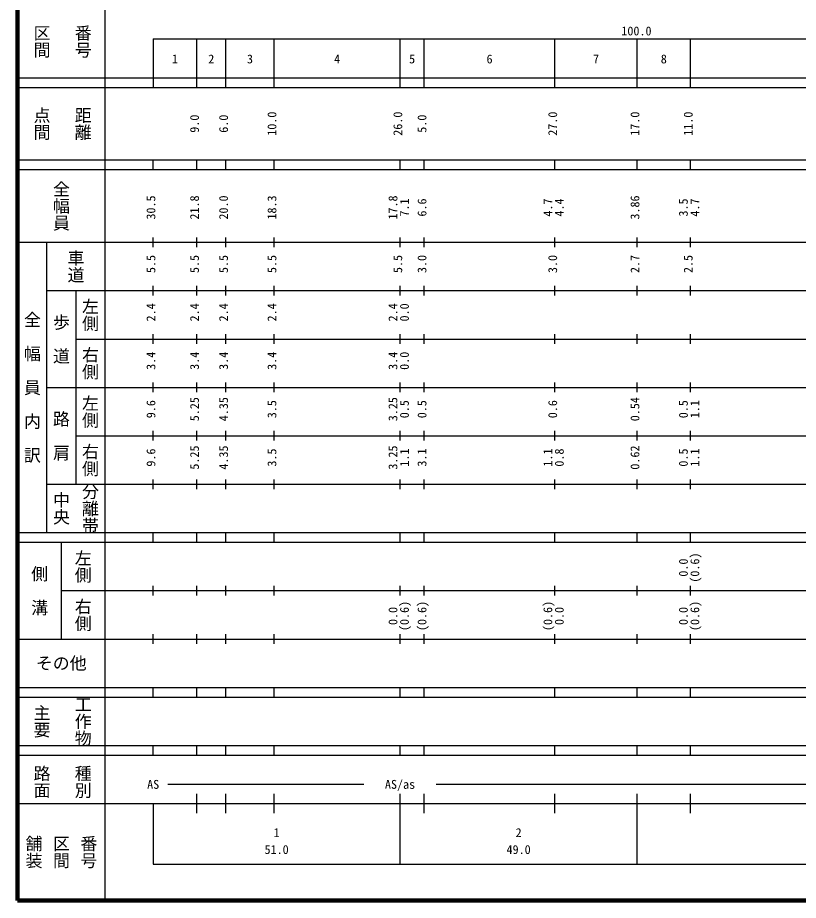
# Model space of a CAD drawing. Units: millimetres on the paper, enlarged 1000 times. Extents: x 40000 to 680000, y 20000 to 380000.
# Drawn here: x 40000 to 201294, y 20000 to 202409 of the extents above; entities that cross this region are included whole.
import ezdxf
from ezdxf.enums import TextEntityAlignment as Align

# ---------------------------------------------------------------- set-up
doc = ezdxf.new("R2010")
doc.units = ezdxf.units.MM
doc.header["$LTSCALE"] = 1000
doc.layers.add('M-TTL', color=2, linetype='Continuous', lineweight=140)
doc.layers.add('M-TTL-BAND', color=7, linetype='Continuous', lineweight=25)
doc.styles.add('@ＭＳ ゴシック', font='')
doc.styles.add('ＭＳ ゴシック', font='')
doc.styles.get('@ＭＳ ゴシック').set_extended_font_data('@MS Gothic')
doc.styles.get('ＭＳ ゴシック').set_extended_font_data('MS Gothic')

msp = doc.modelspace()

# ---------------------------------------------------------------- linework, layer by layer
at = {"layer": 'M-TTL'}
for p, q in [((40000, 380000), (40000, 20000)), ((40000, 20000), (680000, 20000))]:
    msp.add_line(p, q, dxfattribs=at)
at = {"layer": 'M-TTL-BAND'}
for p, q in [((58000, 370000), (58000, 20000)), ((68000, 198000), (579000, 198000)), ((68000, 198000), (68000, 188000)), ((77000, 188000), (77000, 198000)), ((83000, 188000), (83000, 198000)), ((93000, 188000), (93000, 198000)), ((119000, 188000), (119000, 198000)), ((124000, 188000), (124000, 198000)), ((151000, 188000), (151000, 198000)), ((168000, 188000), (168000, 198000)), ((179000, 188000), (179000, 198000)), ((40000, 190000), (579000, 190000)), ((40000, 188000), (579000, 188000)), ((40000, 173000), (579000, 173000)), ((68000, 171000), (68000, 173000)), ((77000, 171000), (77000, 173000)), ((83000, 171000), (83000, 173000)), ((93000, 171000), (93000, 173000)), ((119000, 171000), (119000, 173000)), ((124000, 171000), (124000, 173000)), ((151000, 171000), (151000, 173000)), ((168000, 171000), (168000, 173000)), ((179000, 171000), (179000, 173000)), ((40000, 171000), (579000, 171000)), ((68000, 155000), (68000, 157000)), ((77000, 155000), (77000, 157000)), ((83000, 155000), (83000, 157000)), ((93000, 155000), (93000, 157000)), ((119000, 155000), (119000, 157000)), ((124000, 155000), (124000, 157000)), ((151000, 155000), (151000, 157000)), ((168000, 155000), (168000, 157000)), ((179000, 155000), (179000, 157000)), ((40000, 156000), (579000, 156000)), ((46000, 96000), (46000, 156000)), ((46000, 146000), (579000, 146000)), ((52000, 146000), (52000, 106000)), ((68000, 145000), (68000, 147000)), ((77000, 145000), (77000, 147000)), ((83000, 145000), (83000, 147000)), ((93000, 145000), (93000, 147000)), ((119000, 145000), (119000, 147000)), ((124000, 145000), (124000, 147000)), ((151000, 145000), (151000, 147000)), ((168000, 145000), (168000, 147000)), ((179000, 145000), (179000, 147000)), ((68000, 135000), (68000, 137000)), ((77000, 135000), (77000, 137000)), ((83000, 135000), (83000, 137000)), ((93000, 135000), (93000, 137000)), ((119000, 135000), (119000, 137000)), ((124000, 135000), (124000, 137000)), ((151000, 135000), (151000, 137000)), ((168000, 135000), (168000, 137000)), ((179000, 135000), (179000, 137000)), ((52000, 136000), (579000, 136000)), ((46000, 126000), (579000, 126000)), ((68000, 125000), (68000, 127000)), ((77000, 125000), (77000, 127000)), ((83000, 125000), (83000, 127000)), ((93000, 125000), (93000, 127000)), ((119000, 125000), (119000, 127000)), ((124000, 125000), (124000, 127000)), ((151000, 125000), (151000, 127000)), ((168000, 125000), (168000, 127000)), ((179000, 125000), (179000, 127000)), ((68000, 115000), (68000, 117000)), ((77000, 115000), (77000, 117000)), ((83000, 115000), (83000, 117000)), ((93000, 115000), (93000, 117000)), ((119000, 115000), (119000, 117000)), ((124000, 115000), (124000, 117000)), ((151000, 115000), (151000, 117000)), ((168000, 115000), (168000, 117000)), ((179000, 115000), (179000, 117000)), ((52000, 116000), (579000, 116000)), ((46000, 106000), (579000, 106000)), ((68000, 105000), (68000, 107000)), ((77000, 105000), (77000, 107000)), ((83000, 105000), (83000, 107000)), ((93000, 105000), (93000, 107000)), ((119000, 105000), (119000, 107000)), ((124000, 105000), (124000, 107000)), ((151000, 105000), (151000, 107000)), ((168000, 105000), (168000, 107000)), ((179000, 105000), (179000, 107000)), ((40000, 96000), (579000, 96000)), ((68000, 94000), (68000, 96000)), ((77000, 94000), (77000, 96000)), ((83000, 94000), (83000, 96000)), ((93000, 94000), (93000, 96000)), ((119000, 94000), (119000, 96000)), ((124000, 94000), (124000, 96000)), ((151000, 94000), (151000, 96000)), ((168000, 94000), (168000, 96000)), ((179000, 94000), (179000, 96000)), ((40000, 94000), (579000, 94000)), ((49000, 94000), (49000, 74000)), ((49000, 84000), (579000, 84000)), ((68000, 83000), (68000, 85000)), ((77000, 83000), (77000, 85000)), ((83000, 83000), (83000, 85000)), ((93000, 83000), (93000, 85000)), ((119000, 83000), (119000, 85000)), ((124000, 83000), (124000, 85000)), ((151000, 83000), (151000, 85000)), ((168000, 83000), (168000, 85000)), ((179000, 83000), (179000, 85000)), ((68000, 73000), (68000, 75000)), ((77000, 73000), (77000, 75000)), ((83000, 73000), (83000, 75000)), ((93000, 73000), (93000, 75000)), ((119000, 73000), (119000, 75000)), ((124000, 73000), (124000, 75000)), ((151000, 73000), (151000, 75000)), ((168000, 73000), (168000, 75000)), ((179000, 73000), (179000, 75000)), ((40000, 74000), (579000, 74000)), ((40000, 64000), (579000, 64000)), ((68000, 62000), (68000, 64000)), ((77000, 62000), (77000, 64000)), ((83000, 62000), (83000, 64000)), ((93000, 62000), (93000, 64000)), ((119000, 62000), (119000, 64000)), ((124000, 62000), (124000, 64000)), ((151000, 62000), (151000, 64000)), ((168000, 62000), (168000, 64000)), ((179000, 62000), (179000, 64000)), ((40000, 62000), (579000, 62000)), ((40000, 52000), (579000, 52000)), ((68000, 50000), (68000, 52000)), ((77000, 50000), (77000, 52000)), ((83000, 50000), (83000, 52000)), ((93000, 50000), (93000, 52000)), ((119000, 50000), (119000, 52000)), ((124000, 50000), (124000, 52000)), ((151000, 50000), (151000, 52000)), ((168000, 50000), (168000, 52000)), ((179000, 50000), (179000, 52000)), ((40000, 50000), (579000, 50000)), ((71000, 44000), (111500, 44000)), ((126500, 44000), (410500, 44000)), ((77000, 38000), (77000, 42000)), ((83000, 38000), (83000, 42000)), ((93000, 38000), (93000, 42000)), ((119000, 27500), (119000, 42000)), ((124000, 38000), (124000, 42000)), ((151000, 38000), (151000, 42000)), ((168000, 27500), (168000, 42000)), ((179000, 38000), (179000, 42000)), ((40000, 40000), (579000, 40000)), ((68000, 40000), (68000, 27500)), ((68000, 27500), (579000, 27500))]:
    msp.add_line(p, q, dxfattribs=at)

# ---------------------------------------------------------------- texts
at = {"layer": 'M-TTL-BAND', "style": '@ＭＳ ゴシック'}
for s, p in [('番号', (53500, 197500)), ('区間', (45000, 197500)), ('点間', (45000, 180500)), ('距離', (53500, 180500)), ('全幅員', (49000, 163500)), ('車道', (52000, 151000)), ('左側', (55000, 141000)), ('全\u3000幅\u3000員\u3000内\u3000訳', (43000, 126000)), ('歩\u3000道', (49000, 136000)), ('右側', (55000, 131000)), ('左側', (55000, 121000)), ('路\u3000肩', (49000, 116000)), ('右側', (55000, 111000)), ('分離帯', (55000, 101000)), ('中央', (49000, 101000)), ('左側', (53500, 89000)), ('側\u3000溝', (44500, 84000)), ('右側', (53500, 79000)), ('主要', (45000, 57000)), ('工作物', (53500, 57000)), ('路面', (45000, 44500)), ('種別', (53500, 44500)), ('舗装', (43333, 30000)), ('区間', (49000, 30000)), ('番号', (54667, 30000))]:
    msp.add_text(s, height=2566, rotation=270, dxfattribs=at).set_placement(p, align=Align.MIDDLE_CENTER)
at = {"layer": 'M-TTL-BAND', "style": 'ＭＳ ゴシック'}
for s, p in [('100.0', (167844, 198195)), ('1', (72500, 192405)), ('2', (80000, 192405)), ('3', (88000, 192405)), ('4', (106000, 192405)), ('5', (121500, 192405)), ('6', (137500, 192405)), ('7', (159500, 192405)), ('8', (173500, 192405)), ('AS', (68000, 42500)), ('AS/as', (119000, 42500)), ('1', (93500, 32523)), ('2', (143500, 32523)), ('51.0', (93500, 29033)), ('49.0', (143500, 29033))]:
    msp.add_text(s, height=1833, dxfattribs=at).set_placement(p, align=Align.BOTTOM_CENTER)
for s, p in [('10.0', (94000, 180500)), ('26.0', (120000, 180500)), ('27.0', (152000, 180500)), ('17.0', (169000, 180500)), ('11.0', (180000, 180500)), ('9.0', (78000, 180500)), ('6.0', (84000, 180500)), ('5.0', (125000, 180500)), ('30.5', (69000, 163174)), ('21.8', (78000, 163174)), ('20.0', (84000, 163174)), ('18.3', (94000, 163174)), ('17.8', (119000, 163174)), ('7.1', (121370, 163174)), ('6.6', (125000, 163174)), ('4.7', (151000, 163174)), ('4.4', (153370, 163174)), ('3.86', (169000, 163174)), ('3.5', (179000, 163174)), ('4.7', (181370, 163174)), ('3.0', (125000, 151500)), ('3.0', (152000, 151500)), ('2.7', (169000, 151500)), ('5.5', (69000, 151500)), ('5.5', (78000, 151500)), ('5.5', (84000, 151500)), ('5.5', (94000, 151500)), ('5.5', (120000, 151500)), ('2.5', (180000, 151500)), ('2.4', (69000, 141500)), ('2.4', (78000, 141500)), ('2.4', (84000, 141500)), ('2.4', (94000, 141500)), ('2.4', (119000, 141500)), ('0.0', (121370, 141500)), ('3.4', (69000, 131500)), ('3.4', (78000, 131500)), ('3.4', (84000, 131500)), ('3.4', (94000, 131500)), ('3.4', (119000, 131500)), ('0.0', (121370, 131500)), ('9.6', (69000, 121500)), ('5.25', (78000, 121500)), ('4.35', (84000, 121500)), ('3.5', (94000, 121500)), ('3.25', (119000, 121500)), ('0.5', (121370, 121500)), ('0.5', (125000, 121500)), ('0.6', (152000, 121500)), ('0.54', (169000, 121500)), ('0.5', (179000, 121500)), ('1.1', (181370, 121500)), ('9.6', (69000, 111500)), ('5.25', (78000, 111500)), ('4.35', (84000, 111500)), ('3.5', (94000, 111500)), ('3.25', (119000, 111500)), ('1.1', (121370, 111500)), ('3.1', (125000, 111500)), ('1.1', (151000, 111500)), ('0.8', (153370, 111500)), ('0.62', (169000, 111500)), ('0.5', (179000, 111500)), ('1.1', (181370, 111500)), ('(0.6)', (181370, 88764)), ('0.0', (179000, 88764)), ('0.0', (119000, 78764)), ('(0.6)', (121370, 78764)), ('(0.6)', (125000, 78764)), ('(0.6)', (151000, 78764)), ('0.0', (153370, 78764)), ('0.0', (179000, 78764)), ('(0.6)', (181370, 78764))]:
    msp.add_text(s, height=1833, rotation=90, dxfattribs=at).set_placement(p, align=Align.BOTTOM_CENTER)
msp.add_text('その他', height=2566, dxfattribs=at).set_placement((49000, 69000), align=Align.MIDDLE_CENTER)

doc.saveas('drawing.dxf')
